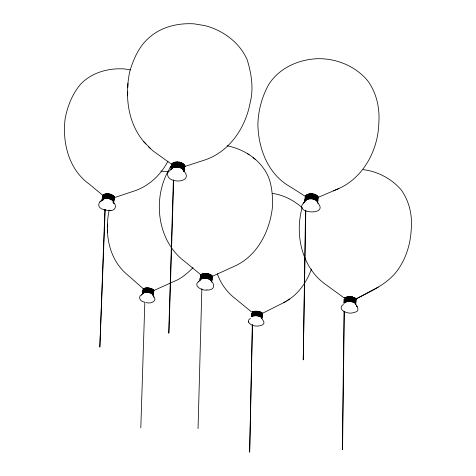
<?xml version="1.0" encoding="UTF-8"?>
<svg xmlns="http://www.w3.org/2000/svg" width="476" height="476" viewBox="0 0 476 476"><rect width="100%" height="100%" fill="white"/><g stroke="black" fill="none" stroke-linecap="round" stroke-linejoin="round"><path stroke-width="0.71" d="M342.303 449.475L344.065 311.381M344.327 311.387L342.559 449.493M354.769 301.451L354.763 301.945L354.739 301.522C355.816 305.913 362.069 311.298 353.472 312.565C348.765 314.868 335.943 309.787 343.386 304.372M305.812 210.612L303.242 359.898L305.527 210.606M252.524 324.709L249.662 452.2L252.286 324.697M145.942 143.996C127.788 125.027 124.486 96.14 129.775 71.388C133.405 59.512 138.617 47.124 147.994 38.693C160.156 27.049 177.774 22.783 194.226 23.854L204.977 25.645C223.131 30.345 239.791 42.554 247.288 60.071C251.459 73.893 253.857 88.804 250.09 103.012C245.467 127.83 229.39 151.85 204.674 160.043L184.331 166.636M198.046 428.656L201.86 288.706M127.616 95.837L127.735 91.874M127.836 87.417L127.961 83.324M168.718 333.14L173.383 179.779M168.95 333.146L173.651 180.529M140.807 427.918L144.823 302.379M316.665 200.009L316.903 198.504M105.196 209.351L99.841 347.111L104.934 209.333M143.52 288.98L126.527 273.986C108.409 258.474 104.381 232.318 109.212 209.993M261.217 316.016L261.681 314.214M201.485 277.413L201.407 275.931M211.029 278.389L211.79 282.048L211.54 281.483C216.229 285.85 212.814 290.771 206.804 289.955M142.485 293.615L142.526 293.151C145.638 291.366 150.743 292.026 153.308 294.602L152.832 295.423M142.925 293.662L142.961 293.234C145.84 291.562 150.487 292.282 152.873 294.573M153.385 291.859L153.802 291.496C153.415 287.629 145.876 287.439 143.157 289.194L142.782 291.74L143.103 292.252M142.978 293.323L143.014 292.889C145.864 291.205 150.606 291.812 152.945 294.114M143.056 292.811L143.097 292.371C145.489 290.491 153.819 291.366 152.903 294.947M143.145 292.294L143.562 291.479M143.222 291.776L143.264 291.336C146.108 289.652 150.844 290.253 153.183 292.561M143.383 290.747L143.431 290.306C146.406 288.581 151.612 289.152 153.7 292.08L152.475 293.151M143.466 290.241L143.514 289.795C146.364 288.081 152.546 288.521 153.724 292.002M152.516 292.764L152.618 292.228M345.284 300.469L344.939 301.897L344.059 300.255C347.165 297.756 352.912 298.154 355.988 300.701L355.626 301.671M152.82 294.965L152.867 294.561M153.046 293.466L153.099 293.073C150.946 290.818 147.191 290.753 144.246 291.193M153.177 292.55L152.76 293.275M153.367 291.413L153.415 291.014M112.973 199.997L113.33 198.617C110.343 196.404 104.94 195.118 102.233 198.284L102.667 199.664M170.973 169.498L171.622 168.01L172.58 167.457M171.747 164.506L171.848 163.714C175.186 160.501 182.677 161.501 184.95 165.648L184.349 169.635L183.778 170.301M171.033 169.111L171.503 165.934M171.509 169.545L172.11 168.183L172.984 167.677M171.657 168.569L171.759 167.832C174.835 164.815 181.624 165.779 183.837 169.438M184.277 166.469L183.974 165.737M184.819 166.523C182.504 162.405 174.995 161.495 171.687 164.744M183.558 171.253L183.671 170.557C181.725 167.046 176.507 166.689 172.978 167.677M183.641 170.711L184.105 167.653C182.153 164.155 176.923 163.839 173.419 164.869M184.087 171.372L184.379 169.492C182.034 165.386 174.549 164.482 171.229 167.713M144.014 291.056L143.163 293.055L141.55 294.965L142.009 294.531C137.189 296.423 140.325 301.915 144.448 302.07M183.272 168.088L183.212 169.022M200.093 278.323L200.235 277.776C203.258 275.146 209.142 275.824 211.731 278.662M200.89 276.11L201.098 275.027C204.615 273.861 209.981 273.861 212.439 277.002M200.533 275.063L200.676 274.521C204.061 272.516 210.017 273.016 212.546 276.175L211.826 277.145M200.812 276.669L200.943 276.163C204.49 274.973 209.773 275.057 212.29 278.133L212.129 278.65M200.735 277.24L200.866 276.735C204.067 275.64 211.082 275.378 212.064 279.21L211.511 279.632L211.653 279.228C209.089 276.324 203.204 275.777 200.158 278.341L200.212 280.055M200.509 278.942L200.64 278.436C204.18 277.288 209.505 277.288 211.999 280.412L211.285 281.34L211.439 280.864C209.018 278.055 203.674 277.556 200.509 279.382L200.384 279.876M200.432 279.507L200.563 279.001C203.704 277.127 209.053 277.591 211.505 280.358M354.834 300.963L355.132 300.035M201.027 275.104L201.152 274.61C204.293 272.7 208.946 273.51 211.826 275.622M252.351 315.546L252.53 313.732M302.123 207.709C294.656 234.365 301.707 267.161 324.989 283.993L343.916 297.78M211.16 278.93L211.802 278.091C209.184 275.241 203.377 274.604 200.313 277.199L200.438 278.353M212.433 277.014L211.237 278.365M212.207 278.079L212.361 277.573C209.856 274.456 204.579 274.414 201.009 275.586M212.07 279.846L211.362 280.769M211.659 278.555L210.737 278.823M317.504 199.182L317.421 198.522C314.517 195.368 307.502 194.928 305.033 198.849L305.14 199.617M311.488 269.005C306.145 283.797 296.078 297.298 281.381 303.819L262.591 313.256M303.759 203.032L305.241 199.623M355.524 301.159L355.501 300.695C352.704 298.392 348.087 298.333 344.88 299.844M200.949 278.799L201.36 277.954M251.679 313.47L251.643 314.416M251.917 313.976L252.107 313.559M251.863 314.493L252.054 314.083C255.005 312.607 259.099 313.065 261.812 314.892L261.752 315.647L261.229 315.951M251.804 315.023L251.994 314.606C254.946 313.131 259.027 313.595 261.746 315.409L261.895 315.82M251.191 316.546L251.393 316.1C254.547 314.636 259.801 314.648 262.175 317.433L261.378 318.17M305.77 196.57L306.074 195.898M251.75 315.54L251.941 315.13C254.838 313.755 259.688 313.868 261.836 316.338M305.717 197.153L306.02 196.487M251.691 316.07L253.214 315.041M251.631 316.588L251.822 316.177C254.785 314.719 258.861 315.172 261.586 316.992L261.538 317.742M305.61 198.319L305.913 197.653M305.556 198.909L305.866 198.242M304.872 200.61L305.205 199.884M305.509 199.492L305.812 198.825M305.455 200.075L305.759 199.408M211.154 277.853L211.362 277.407M305.283 196.076C308.02 192.411 315.243 193.131 318.111 196.469L317.855 197.897M305.366 201.039C307.924 197.671 314.481 198.415 317.177 201.384L317.26 202.044M252.345 315.618L251.745 316.695M306.086 199.801L306.288 199.396M183.444 167.606L183.968 166.713M317.438 202.782L317.694 201.372M167.992 161.144C160.894 174.799 149.03 186.11 134.274 191.001L114.466 197.6M317.831 198.153L318.087 196.755C315.148 193.512 307.954 192.768 305.241 196.523L305.348 197.29M317.778 198.742L318.039 197.338C315.302 194.119 309.894 194.154 306.27 195.731M317.73 199.319L317.986 197.927C315.219 194.744 309.876 194.714 306.223 196.314M317.676 199.908L317.938 198.51C315.16 195.339 309.822 195.297 306.169 196.903M317.486 202.24L317.831 201.568C316.183 196.987 308.442 196.79 305.211 199.884M261.479 318.23L261.532 317.45C258.831 315.594 254.755 315.112 251.774 316.54M262.175 315.743L262.234 314.886C259.694 312.958 256.124 312.899 253.077 313.321M262.121 316.26L262.175 315.409L261.651 314.957L258.349 313.863M262.068 316.778L262.127 315.939C259.176 313.94 254.725 313.434 251.512 315.041L251.471 315.981M262.014 317.308L262.068 316.463C259.128 314.428 254.654 313.993 251.447 315.57L251.417 316.51M167.903 172.276C164.172 184.718 195.648 183.593 183.54 170.581L183.855 171.36L183.29 169.533M172.342 167.826L171.265 169.402L171.788 168.748L167.736 172.49M305.866 200.194L303.51 202.931L304.426 202.181C291.205 213.653 329.892 216.282 317.736 202.871M171.973 164.958C151.88 193.678 155.485 239.482 184.444 261.259L200.866 274.795M113.615 200.36L113.603 199.795C111.438 196.981 107.029 196.552 103.774 197.415M200.717 279.186L198.325 281.881L198.986 281.334C192.28 285.535 202.431 291.235 206.899 289.961M103.221 195.684L103.578 195.142M103.119 196.225C106.005 193.464 113.342 194.714 114.377 198.849L113.984 199.385M103.018 196.761C105.969 194.03 112.223 195.321 114.276 198.76L113.883 199.932M103.274 196.766L102.929 197.927M102.816 197.849L103.173 197.308M103.292 195.285C106.005 192.667 111.075 194.089 113.77 196.237M103.262 198.801L102.679 199.658L102.929 199.289M355.935 302.343L355.917 301.832C353.4 298.785 347.516 298.565 344.511 300.874L345.362 301.885M113.556 198.2L113.829 197.808M344.1 299.69L344.469 299.178M114.216 198.087L114.615 196.897C112.181 193.672 105.85 192.352 102.81 195.19L102.828 195.85M344.582 299.743C347.438 297.399 352.716 297.893 355.542 300.136L355.221 300.999M344.547 300.308L344.886 299.838M343.91 302.51C346.843 300.154 353.799 300.07 355.87 303.462M344.434 301.998C347.296 299.672 352.555 300.166 355.393 302.397L355.417 302.855M112.961 202.443L113.324 201.36C111.009 198.492 105.279 197.225 102.453 199.831L102.465 200.432M113.407 202.592L113.8 201.413C111.491 198.296 106.683 197.79 103.131 198.694M114.18 198.308L114.573 197.141C112.038 193.958 105.773 192.697 102.733 195.588L102.751 196.261M114.079 198.855L114.472 197.677C112.253 194.041 105.559 192.851 102.637 196.124L102.649 196.796M113.342 200.319L113.704 199.825L113.33 198.653M113.788 200.461L114.18 199.307C111.848 196.213 107.035 195.737 103.494 196.683M113.687 201.009L114.085 199.843C111.741 196.761 106.939 196.279 103.399 197.225M113.597 201.544L113.984 200.39C111.485 197.171 105.166 195.987 102.138 198.825L102.566 200.206M110.825 210.505C115.15 210.678 117.251 205.578 113.746 202.889L114.198 203.657L113.466 202.086L113.895 201.544C112.628 197.695 106.606 197.433 103.197 198.308M103.024 199.152C97.431 202.722 96.717 207.72 104.232 209.868M171.776 164.155L172.33 163.441M172.312 164.268C175.382 161.239 182.219 162.203 184.367 165.874M171.414 166.523L171.961 165.815M171.318 167.124C173.068 164.767 176.56 165.184 179.125 165.541M171.134 168.314C174.472 165.047 181.886 166.053 184.289 170.081M171.663 168.427C173.288 166.267 176.501 166.66 178.863 166.987M169.997 167.457L172.104 164.803M355.75 299.737L356.113 298.732L355.685 298.208L352.359 296.935M355.453 304.438L355.81 303.462C352.847 300.814 347.754 300.844 344.255 302.379M355.251 300.439L355.572 299.571C352.877 297.244 348.14 297.214 344.963 298.708M355.739 299.969L356.096 299.011C353.079 296.465 348.033 296.399 344.547 298.047M355.667 301.1L356.024 300.142C353.216 297.637 348.676 297.809 345.219 298.744M355.108 302.694L355.435 301.838M183.486 168.932L183.998 168.331M183.873 169.7L184.432 169.051M183.212 170.711L183.73 170.116M153.879 290.985L153.462 291.348M192.982 267.702C187.675 273.093 181.82 278.216 174.74 281.114L153.498 290.675M261.943 313.857L262.246 313.535M143.591 289.283C146.554 287.54 151.773 288.123 153.861 291.05M142.996 290.223C146.019 288.295 150.523 289.253 153.456 291.086M142.907 290.741C145.942 288.819 150.44 289.747 153.385 291.61M142.83 291.252C145.912 289.414 151.029 290.051 153.617 292.591L153.147 293.394M142.663 292.288C145.757 290.443 150.838 291.11 153.456 293.627L152.992 294.43M211.921 276.61L212.266 276.264M143.651 288.902L145.668 288.081M250.471 318.295L248.769 319.872L248.424 322.056M153.492 291.139L153.974 290.3C151.422 287.766 146.34 286.974 143.222 288.807L143.508 289.801M200.467 276.068C203.532 273.462 209.345 274.099 211.945 276.961M211.731 277.936C210.66 274.634 203.103 273.974 200.39 276.639L200.515 277.788L201.175 278.389M317.236 199.212L316.546 199.736M200.087 278.906C203.121 276.312 208.988 276.949 211.582 279.799M153.213 292.431L152.141 293.008M153.064 293.918L153.54 293.115C150.922 290.652 145.846 289.872 142.74 291.77L142.943 293.287M305.699 199.997C308.936 197.653 314.493 197.885 317.224 200.872L317.308 201.521M306.11 195.469L307.829 194.44M211.219 281.863L211.927 280.923C209.327 277.829 203.472 277.282 200.033 279.287L200.158 280.394M211.314 277.794L212.51 276.437C209.892 273.313 204.02 272.885 200.622 274.932L200.741 276.092M211.094 279.495L211.588 279.115M316.599 199.152L317.284 198.623M211.433 280.203L212.147 279.275C209.66 276.139 204.329 276.151 200.783 277.294M252.185 313.619L251.62 313.999L251.59 314.933M355.947 298.993L356.334 298.738M251.364 316.445C254.583 314.922 259.051 315.38 261.961 317.444L261.907 318.313L261.336 318.652M286.992 300.576L289.587 298.982M283.779 302.569L286.082 301.153M261.788 314.297L262.585 313.517L262.425 313.059C259.664 310.983 255.66 310.78 252.399 311.661M102.87 198.932C106.148 197.29 111.098 197.974 113.413 200.89L113.413 201.449M172.336 163.435C176.126 161.358 182.605 161.923 184.908 165.922M103.119 198.694L102.352 199.152L101.989 200.384M172.723 164.208C176.459 162.167 182.796 162.929 184.73 167.112M172.151 164.625C175.638 162.596 180.356 163.357 183.635 165.517M172.36 166.582C175.87 164.672 181.767 165.214 183.926 168.843M212.088 276.425L234.257 266.322C258.051 255.814 270.564 229.664 272.659 204.87C272.528 192.631 271.481 179.089 263.96 168.956C255.547 156.663 241.606 148.649 227.147 145.817M261.764 314.505L262.347 314.166L262.401 313.315C259.628 311.245 255.594 311.137 252.357 312.036M261.354 314.904L262.056 314.231L261.907 313.833C259.331 311.994 255.66 311.834 252.679 312.684M261.717 315.029L262.502 314.291L262.341 313.839C259.557 311.786 255.547 311.655 252.31 312.559M261.288 315.427L261.812 315.118L261.854 314.35C259.355 312.524 255.588 312.363 252.625 313.208M261.651 315.552L262.234 315.213L262.288 314.368C259.515 312.304 255.475 312.191 252.244 313.089M344.999 298.149C348.206 296.637 352.835 296.691 355.614 299.011L355.632 299.464M172.877 163.191C176.346 161.299 181.326 162.066 184.105 164.857M100.906 201.336L101.233 201.152L99.889 201.931M344.725 302.105L346.415 301.397M344.576 297.631L347.748 296.691L352.347 296.929M345.029 297.732L347.944 296.869L352.198 297.095M344.695 302.48C347.932 301.028 352.555 301.112 355.328 303.462L355.352 303.92M378.337 286.998L355.864 299.005C372.238 290.622 390.522 282.815 400.274 266.155C406.992 255.291 410.485 242.605 411.199 229.89C412.627 215.89 409.431 201.342 401.155 189.835C391.564 178.732 377.73 171.39 363.158 169.646M112.842 199.617L113.544 199.23M112.758 200.152L113.443 199.777M183.081 169.034L184.039 168.522M354.941 300.921L356.084 300.082L356.06 299.571C353.281 297.03 348.694 297.268 345.261 298.178M354.453 302.48L355.155 302.129L355.465 301.254M306.116 197.486C309.62 195.975 316.385 195.612 317.98 199.819M306.062 198.07C309.692 196.505 315.076 196.493 317.843 199.682L317.932 200.396M306.008 198.659C309.513 197.076 314.089 197.272 317.26 199.551M305.961 199.248C309.471 197.659 314.023 197.873 317.206 200.134M317.438 197.677L338.971 188.484C363.551 177.393 377.992 150.017 378.777 123.796C380.015 108.79 376.796 93.231 367.823 80.932C355.239 65.64 335.027 57.697 315.421 58.798L314.571 58.893C296.697 60.273 278.841 68.812 268.922 84.181C262.062 96.348 258.236 110.438 257.879 124.403C258.337 148.589 268.006 174.258 290.033 186.657L305.61 196.546M333.444 190.828L338.971 188.484M248.341 321.835C250.828 326.655 258.492 327.042 262.865 324.697C265.911 322.43 261.949 319.777 261.431 317.343L261.693 318.152L261.413 317.337M152.249 292.49L152.915 292.246M211.576 279.073L210.654 279.388M252.738 312.161C255.725 311.304 259.396 311.471 261.967 313.315L262.109 313.714M252.78 311.786C255.773 310.977 259.456 311.167 261.996 313.065L262.133 313.476M173.508 164.28C176.971 163.25 182.338 163.56 184.194 167.058M173.014 164.648C176.786 163.56 182.582 163.827 184.64 167.701M172.919 165.243C176.739 164.131 182.439 164.458 184.551 168.302M173.329 165.47C176.834 164.44 182.064 164.755 184.016 168.254M103.792 195.059C107.195 194.083 111.324 194.678 114.067 197.01M172.586 167.451C176.423 166.38 182.118 166.755 184.206 170.616M253.208 315.047L258.141 315.064L261.151 316.046L261.782 316.867M309.126 194.137C312 193.881 315.701 193.97 317.587 196.481M104.155 209.845L109.426 210.618M109.307 210.63L111.003 210.487M145.656 288.081C148.28 288.051 151.767 288.093 153.534 290.259M347.653 301.207C350.217 301.141 353.454 301.046 355.358 302.956M160.828 171.074L167.826 171.83M258.337 313.863L253.024 313.845L251.566 314.523L251.53 315.463M145.948 302.421C149.666 304.313 158.324 301.213 153.552 296.524L153.921 297.101L152.576 293.656M272.361 193.429C283.458 194.868 293.71 200.295 302.058 207.607M130.489 69.889L124.724 68.966C108.968 67.818 92.183 72.292 80.926 83.841C72.513 93.522 67.491 106.124 65.147 118.661C62.136 142.562 68.74 169.45 89.232 184.075L103.024 195.475M352.186 297.089L354.495 297.798L355.626 298.732M179.137 165.541C181.088 166.082 183.76 166.701 184.468 168.891M179.369 167.118L182.748 168.593L183.748 170.027M252.298 313.868L253.143 314.338M252.232 314.386L253.083 314.856M355.477 301.314C352.127 299.648 346.992 298.791 343.981 301.385L344.463 302.486M355.447 301.885C352.091 300.213 346.962 299.362 343.946 301.945L343.987 302.492M345.397 301.32L344.142 300.243L344.136 299.124M153.058 293.668C150.107 291.889 145.62 290.854 142.586 292.8L142.859 293.799M172.247 164.75L152.612 150.589L143.692 141.652M247.169 153.439L249.126 154.855M253.018 157.681L255.463 159.448M153.546 290.574C150.606 288.777 146.102 287.748 143.074 289.711L143.431 290.199M143.27 291.229L143.936 291.746M143.193 291.74L143.853 292.264M251.733 312.089L235.87 299.095C227.379 292.675 220.804 283.916 217.336 273.831M113.966 197.546C110.997 195.255 105.452 193.75 102.536 196.665L102.554 197.338M113.871 198.093C110.902 195.797 105.357 194.297 102.435 197.207L102.453 197.879M200.973 277.782L201.574 278.329M252.078 314.416L252.56 314.868M252.191 313.375L252.679 313.827M252.619 314.344L251.977 313.446M200.467 274.42L200.795 274.753M148.667 146.81L150.559 148.78M344.505 301.927L344.023 300.814C347.129 298.327 352.883 298.72 355.947 301.26L355.977 301.772M344.582 300.808L344.987 301.32M317.516 197.356C314.571 194.19 307.597 193.756 305.14 197.683L305.247 198.456M317.694 201.36C314.761 198.123 307.621 197.308 304.836 200.985L304.949 201.723M153.26 292.044C150.868 289.753 146.215 289.116 143.347 290.824L143.597 291.74M318.069 203.317L316.736 200.408M142.699 292.252L143.02 292.764M142.865 291.223L143.52 292.252M113.508 200.342C111.051 197.248 104.815 196.231 102.037 199.367L102.048 200.039M114.085 197.1L113.996 198.212M113.8 198.718C111.283 195.678 105.119 194.565 102.34 197.742L102.352 198.421M103.012 200.188L102.62 198.926M212.07 279.834C209.529 276.782 204.281 276.681 200.705 277.865L200.83 278.918M212.016 276.389C209.517 273.516 203.532 272.909 200.539 275.503L200.592 277.222M113.895 198.177L113.901 198.748M200.021 278.9L200.289 279.489M200.396 276.056L200.664 276.651M200.658 277.805L200.902 278.347M317.468 197.933C314.559 194.809 307.532 194.321 305.086 198.272L305.193 199.039M171.211 167.927L171.556 168.766M171.753 167.974L172.068 168.748M171.306 167.332L171.652 168.177M251.53 313.398L251.703 313.886M113.466 202.086L113.02 200.426M305.086 200.206L304.979 199.438C307.442 195.517 314.416 195.951 317.373 199.111L317.456 199.759M305.033 200.789L304.926 200.021C307.544 195.963 315.053 196.487 317.789 200.259L317.879 200.991M305.3 197.873L305.187 197.1C307.645 193.173 314.63 193.595 317.569 196.778L317.647 197.427M317.313 199.694L317.403 200.348M317.272 200.283L317.355 200.943M344.511 301.939L344.469 301.433C347.48 299.089 353.305 299.428 355.881 302.391L355.905 302.891M102.519 199.468L102.53 200.081M107.487 224.053L107.558 227.647M107.582 229.164L107.647 232.645M343.975 303.361L344.041 303.438A1.345 1.047 0.8 0 0 344.285 303.45L344.285 303.396A1.345 1.047 0.8 0 0 344.047 303.379L343.993 303.385M172.615 165.089L172.514 165.118A1.601 1.011 -30.2 0 1 172.27 165.142L172.247 165.095A1.517 0.958 -30.3 0 1 172.485 165.065L172.621 165.077M357.024 306.419L356.459 305.8L356.988 306.443"/></g></svg>
